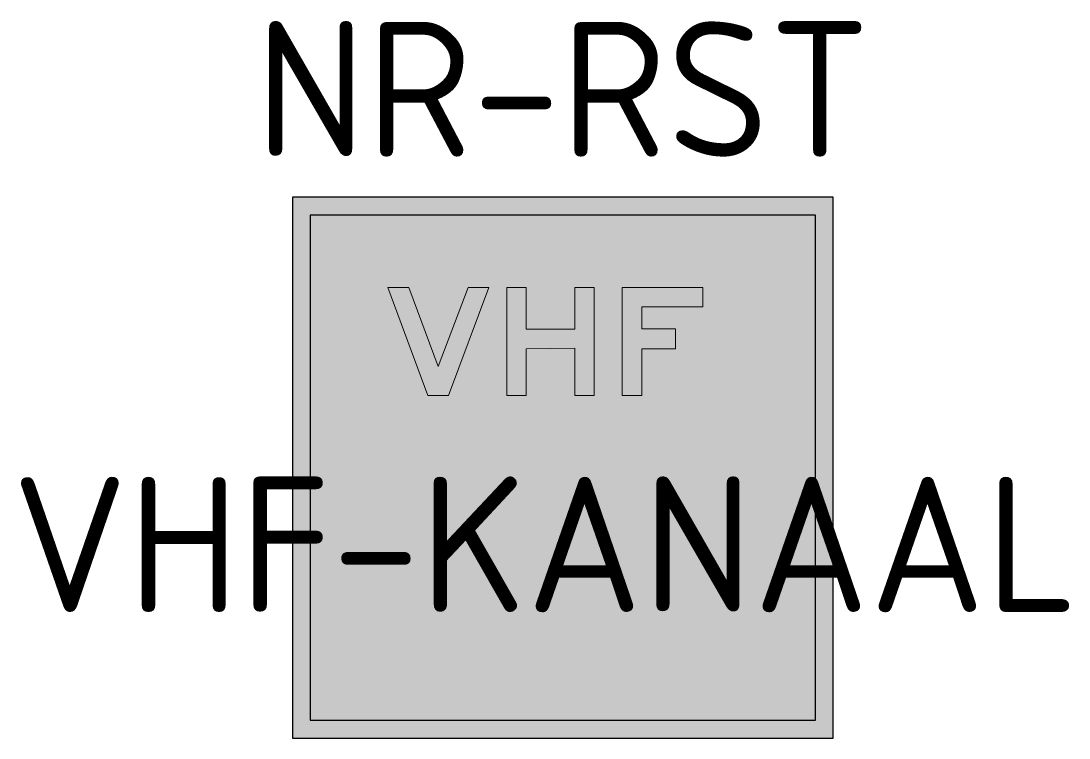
# Model space of a CAD drawing. Header units: metres. Extents: x -10 to 9.4, y 0 to 13.3.
import ezdxf
from ezdxf.enums import TextEntityAlignment as Align

# ---------------------------------------------------------------- set-up
doc = ezdxf.new("R2010")
doc.units = ezdxf.units.M
doc.styles.add('NLC-ISO-RVV', font='NLCS-RVV.ttf')
doc.styles.add('NLCS-ISO', font='NLCS-ISO.ttf')

msp = doc.modelspace()

# ---------------------------------------------------------------- hatches: boundary and pattern name
at = {"true_color": 0xf1f0ea}
h = msp.add_hatch(color=7, dxfattribs=at)
h.dxf.hatch_style = 1
h.paths.add_polyline_path([(5, 0), (5, 10), (-5, 10), (-5, 0)])
h.paths.add_polyline_path([(4.67, 0.33), (4.67, 9.67), (-4.67, 9.67), (-4.67, 0.33)], flags=16)
at = {"true_color": 0x005b8c}
h = msp.add_hatch(color=146, dxfattribs=at)
h.dxf.hatch_style = 1
h.paths.add_polyline_path([(4.67, 0.33), (4.67, 9.67), (-4.67, 9.67), (-4.67, 0.33)])
h.paths.add_polyline_path([(2.587, 8.331), (1.096, 8.331), (1.096, 6.331), (1.46, 6.331), (1.46, 7.199), (2.083, 7.199), (2.083, 7.567), (1.46, 7.567), (1.46, 7.972), (2.587, 7.972)], flags=16)
h.paths.add_polyline_path([(-1.034, 8.331), (-1.034, 6.331), (-0.676, 6.331), (-0.676, 7.199), (0.221, 7.207), (0.221, 6.331), (0.577, 6.331), (0.577, 8.331), (0.221, 8.331), (0.221, 7.557), (-0.676, 7.557), (-0.676, 8.331)], flags=16)
h.paths.add_polyline_path([(-2.112, 6.331), (-1.369, 8.331), (-1.753, 8.331), (-2.304, 6.87), (-2.849, 8.331), (-3.234, 8.331), (-2.497, 6.331)], flags=16)
at = {"true_color": 0xf1f0ea}
h = msp.add_hatch(color=7, dxfattribs=at)
h.dxf.hatch_style = 1
h.paths.add_polyline_path([(-2.112, 6.331), (-1.369, 8.331), (-1.753, 8.331), (-2.304, 6.87), (-2.849, 8.331), (-3.234, 8.331), (-2.497, 6.331)])
h.paths.add_polyline_path([(-1.034, 8.331), (-1.034, 6.331), (-0.676, 6.331), (-0.676, 7.199), (0.221, 7.207), (0.221, 6.331), (0.577, 6.331), (0.577, 8.331), (0.221, 8.331), (0.221, 7.557), (-0.676, 7.557), (-0.676, 8.331)])
h.paths.add_polyline_path([(2.587, 8.331), (1.096, 8.331), (1.096, 6.331), (1.46, 6.331), (1.46, 7.199), (2.083, 7.199), (2.083, 7.567), (1.46, 7.567), (1.46, 7.972), (2.587, 7.972)])

# ---------------------------------------------------------------- linework, layer by layer
at = {"color": 146}
msp.add_lwpolyline([(5, 0), (5, 10), (-5, 10), (-5, 0)], close=True, dxfattribs=at)
at = {"color": 7}
msp.add_lwpolyline([(4.67, 0.33), (4.67, 9.67), (-4.67, 9.67), (-4.67, 0.33)], close=True, dxfattribs=at)
at = {"color": 7, "lineweight": 0}
for points in [[(-2.112, 6.331), (-1.369, 8.331), (-1.753, 8.331), (-2.304, 6.87), (-2.849, 8.331), (-3.234, 8.331), (-2.497, 6.331)], [(-1.034, 8.331), (-1.034, 6.331), (-0.676, 6.331), (-0.676, 7.199), (0.221, 7.207), (0.221, 6.331), (0.577, 6.331), (0.577, 8.331), (0.221, 8.331), (0.221, 7.557), (-0.676, 7.557), (-0.676, 8.331)], [(2.587, 8.331), (1.096, 8.331), (1.096, 6.331), (1.46, 6.331), (1.46, 7.199), (2.083, 7.199), (2.083, 7.567), (1.46, 7.567), (1.46, 7.972), (2.587, 7.972)]]:
    msp.add_lwpolyline(points, close=True, dxfattribs=at)

# ---------------------------------------------------------------- texts
at = {"style": 'NLCS-ISO'}
msp.add_attdef('NR-RST', text='E.23', height=2.5, dxfattribs=at).set_placement((0, 10), align=Align.BOTTOM_CENTER)
at = {"color": 7, "true_color": 0xf1f0ea, "style": 'NLC-ISO-RVV'}
msp.add_attdef('VHF-KANAAL', text='62', height=2.5, dxfattribs=at).set_placement((-0.33, 3.58), align=Align.MIDDLE_CENTER)

doc.saveas('drawing.dxf')
